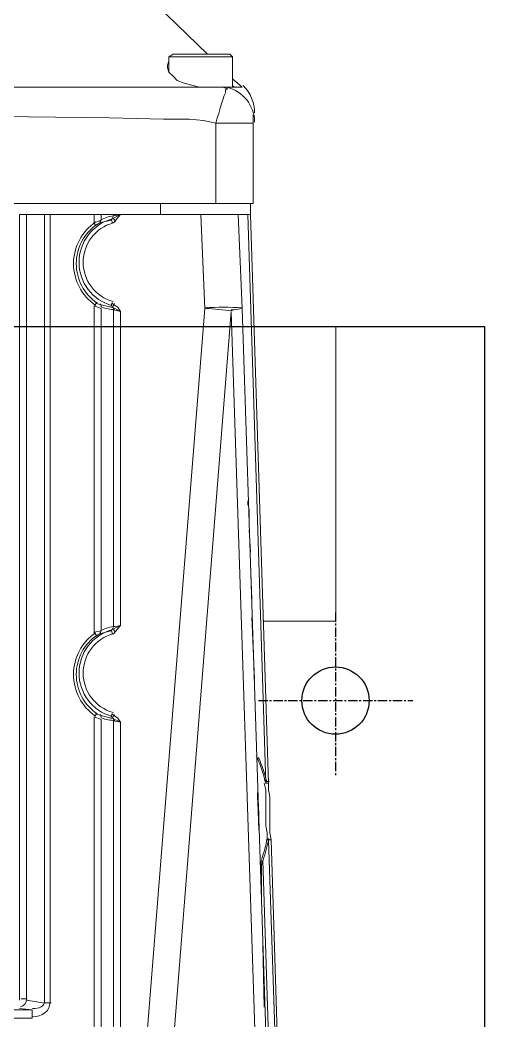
# Model space of a CAD drawing. Header units: inches. Extents: x 8618018 to 8935006, y 2431589 to 2567223.
# Drawn here: x 8667117.2 to 8667179.5, y 2519156.9 to 2519290.7 of the extents above; entities that cross this region are included whole.
import ezdxf

# ---------------------------------------------------------------- set-up
doc = ezdxf.new("R2010")
doc.units = ezdxf.units.IN
doc.header["$MEASUREMENT"] = 0
doc.linetypes.add('CENTER', pattern=[2, 1.25, -0.25, 0.25, -0.25])
doc.layers.add('EQ', color=252, linetype='Continuous')
doc.layers.add('SKID', color=252, linetype='Continuous')

# ---------------------------------------------------------------- blocks, each defined once
blk = doc.blocks.new('DP-11004B PL')
at = {"layer": 'EQ', "linetype": 'CENTER'}
for p, q in [((73.45, -128.24), (73.45, -150.04)), ((63.13, -140.04), (83.78, -140.04))]:
    blk.add_line(p, q, dxfattribs=at)
at = {"layer": 'EQ', "lineweight": 18}
for points in [[(56.34, -53.56), (45.42, -43.02), (44.87, -42.09), (44.31, -41.35), (44.13, -40.43), (43.94, -39.32), (43.94, -21), (-43.94, -21), (-43.94, -39.32), (-44.13, -40.43), (-44.31, -41.35), (-44.87, -42.09), (-45.42, -43.02), (-56.89, -53.93)], [(51.16, -54.49), (50.97, -55.04), (50.97, -55.41), (51.16, -55.97), (51.71, -56.52), (52.27, -57.08), (53.19, -57.45), (55.23, -58)], [(59.67, -58), (59.67, -53.93), (59.3, -53.56), (51.71, -53.56), (51.16, -53.93), (51.16, -55.97)], [(51.16, -53.93), (59.67, -53.93)], [(59.67, -57.82), (60.04, -58), (60.78, -58), (60.96, -58), (59.67, -56.89)], [(-55.04, -58), (55.04, -58), (55.23, -58), (56.89, -58), (58.37, -58), (58.93, -58.19), (58.74, -58.37), (58.74, -58.74), (58.56, -59.11), (58.37, -59.67), (58.19, -60.22), (58, -60.78), (57.82, -61.52), (57.63, -62.07), (57.45, -62.81), (55.78, -62.44), (53.93, -62.26), (50.42, -62.26), (43.2, -62.07), (28.77, -61.89)], [(58.37, -58), (58.93, -58), (59.67, -58), (60.04, -58)], [(60.96, -58), (60.96, -58)], [(9.16, -73.54), (57.45, -73.54), (57.45, -62.81), (62.44, -62.81), (62.44, -73.54), (57.45, -73.54)], [(62.44, -61.7), (62.44, -61.89), (62.44, -62.07), (62.44, -62.26), (62.44, -62.81)], [(50.05, -75.02), (50.05, -73.54)], [(55.41, -75.02), (62.07, -75.02), (62.07, -73.54)], [(31.18, -180.12), (31.18, -75.02), (32.1, -75.02), (32.1, -180.12), (34.51, -180.49), (34.51, -75.02)], [(43.76, -75.02), (42.28, -75.02), (33.95, -75.02), (32.1, -75.02)], [(35.25, -75.02), (35.25, -180.49)], [(42.09, -75.02), (42.09, -75.77), (41.17, -76.14), (41.17, -75.02)], [(60.41, -75.02), (60.96, -87.61), (66.14, -245.8)], [(62.07, -75.02), (64.48, -151.07)], [(41.35, -86.87), (41.91, -87.05), (43.39, -87.42), (43.57, -87.42), (44.68, -87.98), (43.76, -87.79), (43.76, -130.16), (44.68, -129.98), (43.57, -130.53), (43.39, -130.72), (41.91, -131.09), (41.35, -131.46)], [(66.33, -249.13), (66.14, -249.13), (66.33, -249.13), (66.33, -248.94), (66.33, -248.76), (66.14, -248.76), (65.96, -248.2), (66.14, -248.2), (66.14, -247.83), (66.14, -247.46), (65.96, -247.46), (65.96, -246.35), (66.14, -246.35), (66.14, -245.8), (65.96, -245.61), (65.77, -245.43), (64.66, -244.87), (59.48, -87.98), (47.46, -240.25), (46.72, -240.43), (43.76, -240.99)], [(63.74, -129.42), (73.47, -129.42), (73.47, -90.04), (62.63, -90.04)], [(73.47, -90.04), (93.45, -90.04), (93.45, -247.46)], [(61.7, -113.14), (61.7, -113.14)], [(61.7, -113.32), (61.7, -113.88)], [(61.89, -114.43), (61.89, -116.28)], [(61.89, -117.21), (62.07, -120.17)], [(62.07, -121.83), (62.26, -126.46)], [(62.26, -128.87), (62.63, -137.19), (62.63, -137.01)], [(62.44, -136.64), (62.44, -136.64)], [(41.17, -219.34), (41.17, -216.93), (41.17, -142.19), (42.09, -142.56), (42.09, -216.93), (42.09, -219.34), (43.76, -221), (43.76, -142.74), (44.68, -142.93), (43.57, -142.37), (43.39, -142.37), (41.91, -142), (41.35, -141.82)], [(43.57, -141.82), (43.76, -142), (44.31, -142.37), (44.68, -142.93), (44.68, -221)], [(64.29, -158.65), (64.29, -157.73), (64.11, -156.8), (64.11, -155.88), (64.11, -154.77), (64.11, -153.84), (64.11, -152.92), (64.11, -151.99), (63.92, -151.07)], [(63, -152.36), (63.18, -157.36), (63.18, -156.62), (63.18, -154.95), (63, -153.1), (63, -152.55)], [(67.25, -236.18), (64.85, -158.65), (64.66, -158.65), (64.48, -158.65), (67.07, -236.36), (66.14, -236.36), (63.74, -161.43), (63.55, -161.98), (63.55, -166.24)], [(63.92, -181.04), (63.74, -172.71), (63.74, -172.53)], [(63.74, -173.08), (63.74, -173.27)], [(29.7, -181.23), (28.4, -181.41), (32.84, -181.41), (31.18, -181.23)], [(32.84, -181.41), (32.84, -182.52), (28.4, -182.52), (28.4, -181.41)]]:
    blk.add_lwpolyline(points, dxfattribs=at)
for points in [[(58.93, -58.19), (58.93, -58, -0.338483), (62.63, -62.65)], [(43.46, -75.65, -0.007907), (43.57, -76.14), (43.76, -76.14), (44.68, -75.02), (55.41, -75.02), (55.97, -87.61), (43.76, -240.99)], [(44.68, -75.02), (43.57, -75.58), (43.39, -75.77), (41.91, -76.14), (41.35, -76.51, -0.016395), (41.11, -76.09)], [(64.4, -158.66, -0.077404), (64.85, -158.65), (64.66, -157.73), (64.66, -156.8), (64.66, -155.69), (64.66, -154.77), (64.66, -153.84), (64.66, -152.92), (64.48, -151.99), (64.48, -151.07), (64.29, -151.07), (64.11, -151.07), (61.7, -75.02)], [(43.57, -86.87), (43.76, -87.05), (44.31, -87.42), (44.68, -87.98), (44.68, -129.98), (43.76, -131.09), (43.57, -131.09, 0.007907), (43.46, -130.6)], [(43.88, -86.94, 0.010072), (43.62, -87.36, -0.224963), (43.76, -87.72)], [(59.49, -87.79, 0.125456), (60.96, -87.5, 0.030209), (55.97, -87.5)], [(43.76, -142.67, 0.224913), (43.6, -142.3, -0.010018), (43.88, -141.89)], [(62.81, -147.37), (63, -147.74, -0.042829), (64.05, -150.92)], [(63.37, -161.98), (63.55, -161.43, -0.012205), (63.73, -161.5)]]:
    blk.add_lwpolyline(points, format="xyb", dxfattribs=at)
for points in [[(44.68, -75.02), (43.76, -75.02), (43.76, -75.21)], [(41.17, -87.24), (42.09, -87.61), (42.09, -130.72), (41.17, -130.9)]]:
    blk.add_lwpolyline(points, close=True, dxfattribs=at)
at = {"layer": 'EQ'}
blk.add_lwpolyline([(93.45, -440.04), (93.45, -90.04), (-58.55, -90.04), (-58.55, -440.04)], close=True, dxfattribs=at)
blk.add_circle((73.45, -140.04), 4.5, dxfattribs=at)
at = {"layer": 'EQ', "lineweight": 18}
for centre, radius, start, end in [((57.54, -61.43), 5.09, 359.9945, 45.846), ((45.14, -81.59), 6.75, 124.1839, 235.8161), ((45.14, -81.59), 6.38, 124.184, 235.816), ((45.14, -81.41), 6.01, 105.5677, 254.4323), ((45.14, -81.41), 5.46, 105.5676, 254.4324), ((41.63, -75.67), 0.463, 304.739, 8.3989), ((45, -81.82), 6.77, 99.3557, 114.7219), ((43.29, -75.12), 0.463, 310.7319, 2.9388), ((34.97, -81.59), 10.64, 32.058, 34.6124), ((34.04, -82.15), 8.79, 325.0801, 328.3868), ((41.63, -87.33), 0.463, 352.0677, 53.4869), ((61.61, -91.96), 18.78, 164.0698, 165.6351), ((44.21, -81.5), 6.26, 250.9999, 267.1973), ((47.36, -200.75), 113.51, 83.8037, 85.5945), ((45.14, -136.54), 6.75, 124.1839, 235.8161), ((45.14, -136.36), 6.01, 105.5677, 254.4323), ((45.14, -136.36), 5.46, 105.5676, 254.4324), ((47.37, -126.74), 7.49, 213.3491, 217.1062), ((41.63, -130.62), 0.463, 304.7389, 8.3936), ((45, -136.77), 6.77, 99.3557, 114.7219), ((43.29, -130.07), 0.463, 310.732, 2.9335), ((34.97, -136.54), 10.64, 32.058, 34.6124), ((45.14, -136.54), 6.38, 124.184, 235.816), ((34.04, -137.1), 8.79, 325.0797, 328.3813), ((41.63, -142.28), 0.463, 352.0677, 53.4869), ((61.61, -146.91), 18.78, 164.0698, 165.6351), ((44.21, -136.46), 6.26, 250.9999, 267.1973), ((61.61, -144.5), 3.61, 293.3456, 296.3232), ((44.85, -155.77), 20, 14.18, 23.8974), ((62.54, -145.05), 6.2, 283.9918, 285.6171), ((64.2, -149.31), 1.57, 267.5282, 285.2268), ((45.2, -154.92), 19.43, 340.875, 349.5083), ((44.99, -154.94), 19.83, 341.0959, 349.647), ((63.28, -164.66), 6.19, 78.1881, 79.8054), ((62.72, -165.04), 3.24, 73.13, 77.8166), ((31.08, -180.02), 1.02, 281.6619, 1.7305), ((31.45, -200), 20.07, 87.9071, 90.1978), ((35.34, -160.41), 20.07, 267.9071, 270.1978)]:
    blk.add_arc(centre, radius, start, end, dxfattribs=at)
for points in [[(32.88, -181.24), (33.81, -181.28), (34.52, -180.88), (34.49, -180.34)], [(32.88, -182.34), (34.21, -182.35), (35.24, -181.54), (35.24, -180.5)]]:
    blk.add_open_spline(points, degree=3, dxfattribs=at)
blk = doc.blocks.new('GA CRM')
at = {"layer": 'SKID'}
blk.add_blockref('DP-11004B PL', (39005, 47999.75), dxfattribs=at)

msp = doc.modelspace()

# ---------------------------------------------------------------- block references
at = {"color": 252}
msp.add_blockref('GA CRM', (8628081, 2471340), dxfattribs=at)

doc.saveas('drawing.dxf')
